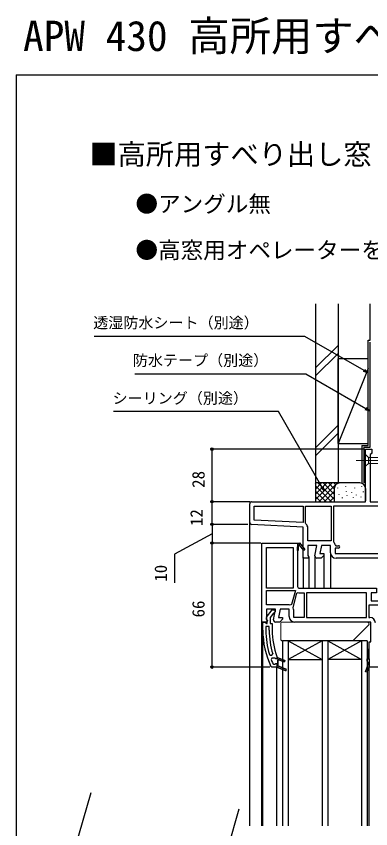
# Model space of a CAD drawing. Units: millimetres, scale not verified. Extents: x -525 to 525, y -783 to 779.
# Drawn here: x -525 to -336.6, y 346.1 to 778.5 of the extents above; entities that cross this region are included whole.
import ezdxf
from ezdxf.enums import TextEntityAlignment as Align

# ---------------------------------------------------------------- set-up
doc = ezdxf.new("R2010")
doc.units = ezdxf.units.MM
doc.header["$LTSCALE"] = 4
for name, color, linetype in [('0-2_USER1', 3, 'Continuous'), ('0-3_YKK_11', 7, 'Continuous'), ('0-4_YKK_12', 2, 'Continuous'), ('0-7_YKK_D', 6, 'Continuous'), ('0-8_YKK_ZWAK', 7, 'Continuous'), ('0-9_YSS_K', 3, 'Continuous'), ('0-A_YSS_KE', 3, 'Continuous')]:
    doc.layers.add(name, color=color, linetype=linetype)
doc.layers.add('0-5_YKK_13', color=4, linetype='Continuous', lineweight=18)
doc.styles.add('ＭＳ ゴシック', font='')
doc.styles.get('ＭＳ ゴシック').set_extended_font_data('MS Gothic')

msp = doc.modelspace()

# ---------------------------------------------------------------- linework, layer by layer
at = {"layer": '0-3_YKK_11'}
for p, q in [((-400.929, 509.075), (-400.929, 519.126)), ((-375.429, 497.626), (-375.429, 494.126)), ((-375.429, 494.126), (-375.429, 496.126)), ((-374.429, 471.726), (-371.929, 471.726)), ((-337.429, 436.626), (-337.429, 432.626))]:
    msp.add_line(p, q, dxfattribs=at)
for points in [[(-399.929, 520.126), (-339.329, 520.126), (-339.329, 548.126), (-335.929, 548.126), (-335.929, 546.226), (-336.429, 545.726), (-336.929, 545.226), (-336.929, 520.126), (-285.929, 520.126), (-285.929, 518.626), (-273.429, 518.626), (-273.429, 520.126), (-270.929, 520.126), (-270.929, 516.126), (-285.929, 516.126), (-285.929, 464.126), (-287.729, 464.126), (-287.729, 466.126), (-312.429, 466.126), (-312.429, 469.426)], [(-371.052, 508.369), (-371.229, 508.75), (-371.229, 517.726), (-357.529, 517.726)], [(-357.529, 517.726), (-357.529, 499.326), (-370.029, 499.326), (-370.029, 506.158)], [(-311.929, 517.726), (-356.329, 517.726), (-356.329, 498.926), (-356.191, 498.581)], [(-366.214, 491.299), (-365.222, 496.926), (-370.029, 496.926), (-370.029, 491.569), (-369.487, 490.702), (-369.806, 490.126), (-372.429, 490.126), (-372.429, 506.632), (-399.981, 508.076)], [(-394.429, 456.126), (-394.429, 498.126), (-374.563, 498.126), (-374.429, 498.203), (-371.524, 494.785), (-372.134, 494.267), (-374.445, 496.986)], [(-374.823, 497.052), (-375.129, 496.875), (-375.129, 494.126), (-375.429, 494.126), (-375.429, 475.126)], [(-357.929, 493.026), (-357.929, 496.926), (-362.785, 496.926), (-363.56, 492.526), (-361.429, 492.526), (-361.429, 491.626), (-362.929, 490.126), (-365.229, 490.126)], [(-355.542, 497.174), (-355.044, 496.726), (-353.629, 496.726)], [(-353.629, 495.526), (-355.529, 495.526), (-355.529, 492.526), (-311.929, 492.526), (-311.929, 495.526), (-313.829, 495.526)], [(-311.429, 477.826), (-304.329, 477.826), (-304.329, 490.126), (-355.029, 490.126)], [(-392.029, 472.926), (-376.65, 472.926), (-378.655, 465.442), (-379.328, 465.109)], [(-380.429, 465.326), (-392.029, 465.326), (-392.029, 472.926)], [(-377.785, 463.617), (-377.812, 463.952), (-375.801, 471.458), (-375.204, 471.815)], [(-371.929, 471.726), (-371.929, 458.526), (-377.529, 458.526), (-377.529, 462.426)], [(-374.429, 474.126), (-333.429, 474.126), (-333.429, 471.626), (-336.429, 471.626), (-336.429, 467.426), (-318.829, 467.426), (-318.829, 471.626), (-320.429, 471.626), (-320.429, 474.126), (-316.429, 474.126), (-316.429, 433.126)], [(-388.214, 457.299), (-387.222, 462.926), (-392.029, 462.926), (-392.029, 457.569), (-391.487, 456.702), (-391.806, 456.126), (-394.429, 456.126)], [(-379.929, 459.026), (-379.929, 462.926), (-384.785, 462.926), (-385.56, 458.526), (-383.429, 458.526), (-383.429, 457.626), (-384.929, 456.126), (-387.229, 456.126)], [(-318.829, 465.026), (-337.629, 465.026), (-337.629, 458.526), (-337.029, 458.526)], [(-392.016, 458.643), (-388.904, 462.626), (-387.429, 462.626), (-387.429, 461.525), (-387.904, 461.026), (-388.274, 460.834), (-390.029, 458.588), (-390.029, 455.426), (-388.929, 455.426), (-388.929, 451.759)], [(-393.929, 451.759), (-393.929, 456.126), (-392.829, 456.126), (-392.333, 455.689), (-392.035, 455.426), (-391.629, 455.426), (-391.629, 456.826), (-391.829, 457.226)], [(-317.429, 432.126), (-337.618, 432.126), (-338.655, 429.384), (-339.403, 429.667), (-337.929, 433.565), (-337.929, 434.46), (-338.179, 434.893), (-338.429, 435.326), (-338.429, 436.626), (-337.429, 436.626), (-337.429, 445.626), (-336.529, 445.626), (-336.529, 456.126), (-377.029, 456.126)], [(-390.529, 451.759), (-390.529, 453.826), (-392.329, 453.826), (-392.329, 451.759)], [(-390.42, 438.881), (-389.942, 438.526), (-389.105, 438.526), (-388.627, 439.174)], [(-381.681, 431.098), (-385.929, 432.788), (-385.929, 436.265), (-382.477, 434.891), (-382.181, 435.635), (-385.929, 437.126), (-386.429, 437.126), (-386.429, 436.626), (-387.019, 436.551), (-387.503, 436.926), (-387.529, 436.926), (-389.064, 436.926), (-389.533, 436.252)], [(-386.459, 437.744), (-386.429, 437.573), (-386.429, 437.126), (-385.929, 437.126), (-382.181, 435.635), (-382.477, 434.891), (-385.929, 436.265), (-385.929, 432.788), (-381.681, 431.098)], [(-388.634, 434.027), (-388.176, 433.726), (-387.503, 433.726), (-387.019, 434.101), (-386.429, 434.026), (-386.429, 432.126), (-381.977, 430.355), (-386.429, 432.126), (-389.211, 432.126), (-389.664, 432.416)]]:
    msp.add_lwpolyline(points, dxfattribs=at)
for points in [[(-372.429, 509.035), (-398.529, 510.403), (-398.529, 517.726), (-372.429, 517.726)], [(-377.829, 495.726), (-377.829, 474.126), (-392.029, 474.126), (-392.029, 495.726)], [(-370.729, 458.526), (-338.829, 458.526), (-338.829, 471.726), (-370.729, 471.726)]]:
    msp.add_lwpolyline(points, close=True, dxfattribs=at)
for centre, radius, start, end in [((-399.929, 519.126), 1, 90.00001, 179.99999), ((-399.929, 509.075), 1, 180, 266.99997), ((-372.929, 506.158), 2.9, 359.99999, 49.67978), ((-374.607, 497.177), 0.25, 310.35701, 210), ((-357.929, 496.926), 2.4, 5.9378, 43.60284), ((-355.029, 493.026), 2.9, 180.00001, 269.99999), ((-353.629, 496.126), 0.6, 269.99999, 90.00001), ((-365.229, 491.126), 1, 170.00002, 270), ((-374.429, 475.126), 1, 180.00001, 269.99999), ((-374.429, 475.126), 3.4, 256.82613, 269.99998), ((-380.429, 462.426), 2.9, 67.68615, 89.99999), ((-380.429, 462.426), 2.9, 359.99996, 24.25263), ((-391.229, 458.026), 1, 141.91328, 233.13011), ((-377.029, 459.026), 2.9, 180.00001, 269.99999), ((-337.029, 455.626), 2.9, 0.00001, 89.99999), ((-387.229, 457.126), 1, 169.99999, 269.99998), ((-347.929, 451.759), 46, 180.00001, 204.86598), ((-347.929, 451.759), 44.4, 179.99999, 196.86019), ((-347.929, 451.759), 42.6, 179.99999, 197.18277), ((-347.929, 451.759), 41, 179.99999, 199.98888), ((-347.929, 451.759), 44.4, 200.44221, 203.53922), ((-381.829, 430.726), 0.4, 248.30059, 68.30061), ((-381.829, 430.726), 0.4, 248.30059, 68.30061)]:
    msp.add_arc(centre, radius, start, end, dxfattribs=at)
at = {"layer": '0-4_YKK_12'}
for p, q in [((-400.929, 347.626), (-400.929, 509.075)), ((-357.929, 493.036), (-357.929, 474.126)), ((-372.429, 490.636), (-372.429, 474.136)), ((-369.529, 490.636), (-369.529, 474.136)), ((-366.229, 491.136), (-366.229, 474.136)), ((-361.429, 491.843), (-361.429, 474.126)), ((-394.429, 347.626), (-394.429, 456.626)), ((-393.929, 347.626), (-393.929, 451.759)), ((-383.424, 446.126), (-383.429, 347.626)), ((-338.429, 446.126), (-383.424, 446.126)), ((-380.429, 446.126), (-380.429, 347.626)), ((-380.429, 446.126), (-362.429, 436.126)), ((-362.429, 446.126), (-380.429, 436.126)), ((-362.429, 446.126), (-362.429, 347.626)), ((-359.429, 446.126), (-359.429, 347.626)), ((-341.429, 446.126), (-359.429, 436.126)), ((-359.429, 446.126), (-341.429, 436.126)), ((-341.429, 446.126), (-341.429, 347.626)), ((-338.429, 446.126), (-338.429, 347.626)), ((-380.429, 436.126), (-362.429, 436.126)), ((-341.429, 436.126), (-359.429, 436.126)), ((-337.429, 347.626), (-337.429, 432.626)), ((-386.429, 347.626), (-386.429, 432.126)), ((-522.682, 233.984), (-485.263, 365.343)), ((-406.664, 356.551), (-441.091, 235.697))]:
    msp.add_line(p, q, dxfattribs=at)
at = {"layer": '0-5_YKK_13'}
for p, q in [((-339.329, 545.225), (-339.329, 539.025)), ((-339.329, 545.225), (-337.779, 543.675)), ((-344.329, 542.125), (-309.329, 542.125)), ((-339.329, 539.025), (-337.779, 540.575)), ((-319.245, 543.675), (-337.779, 543.675)), ((-337.779, 543.675), (-337.779, 540.575)), ((-337.779, 540.575), (-319.245, 540.575)), ((-384.433, 455.126), (-384.433, 447.126)), ((-383.433, 456.126), (-338.433, 456.126)), ((-345.726, 446.419), (-337.726, 454.419)), ((-346.433, 446.126), (-383.433, 446.126)), ((-338.429, 441.189), (-337.992, 441.626)), ((-338.429, 440.74), (-337.543, 441.626)), ((-338.429, 440.291), (-337.429, 441.291)), ((-338.429, 439.842), (-337.429, 440.842)), ((-338.429, 439.393), (-337.429, 440.393)), ((-338.429, 438.944), (-337.429, 439.944)), ((-338.429, 438.495), (-337.429, 439.495)), ((-338.429, 438.046), (-337.429, 439.046)), ((-338.429, 437.597), (-337.429, 438.597)), ((-338.429, 437.148), (-337.429, 438.148)), ((-338.429, 436.699), (-337.429, 437.699)), ((-338.053, 436.626), (-337.429, 437.25)), ((-337.604, 436.626), (-337.429, 436.801))]:
    msp.add_line(p, q, dxfattribs=at)
msp.add_lwpolyline([(-338.429, 441.626), (-337.429, 441.626), (-337.429, 436.626), (-338.429, 436.626)], close=True, dxfattribs=at)
for centre, start, end in [((-383.433, 455.126), 90, 180), ((-338.433, 455.126), 315, 90), ((-383.433, 447.126), 180, 270), ((-346.433, 447.126), 270, 315)]:
    msp.add_arc(centre, 1, start, end, dxfattribs=at)
at = {"layer": '0-7_YKK_D'}
for p, q in [((-339.829, 548.126), (-421.929, 548.126)), ((-420.929, 520.126), (-420.929, 548.126)), ((-400.929, 520.126), (-421.929, 520.126)), ((-400.929, 520.126), (-421.929, 520.126)), ((-420.929, 508.126), (-420.929, 520.126)), ((-401.938, 508.126), (-421.938, 508.126)), ((-401.929, 508.126), (-421.929, 508.126)), ((-420.938, 508.126), (-420.938, 498.126)), ((-394.929, 498.126), (-421.938, 498.126)), ((-394.929, 498.126), (-421.929, 498.126)), ((-420.929, 432.126), (-420.929, 498.126)), ((-390.211, 432.126), (-421.929, 432.126))]:
    msp.add_line(p, q, dxfattribs=at)
for points in [[(-337.933, 588.711), (-340.141, 589.986), (-371.56, 608.126), (-483.61, 608.126)], [(-336.933, 568.362), (-339.141, 569.637), (-371.163, 588.126), (-461.941, 588.126)], [(-339.799, 590.578), (-337.933, 588.711), (-340.483, 589.394)], [(-361.296, 525.905), (-362.571, 528.113), (-385.672, 568.126), (-473.267, 568.126)], [(-338.799, 570.229), (-336.933, 568.362), (-339.483, 569.046)], [(-361.979, 528.455), (-361.296, 525.905), (-363.162, 527.771)], [(-420.938, 503.126), (-440.929, 492.249), (-440.929, 476.999)]]:
    msp.add_lwpolyline(points, dxfattribs=at)
for centre in [(-420.929, 548.126), (-420.929, 520.126), (-420.929, 520.126), (-420.938, 508.126), (-420.929, 508.126), (-420.938, 498.126), (-420.929, 498.126), (-420.929, 432.126)]:
    msp.add_circle(centre, 0.637, dxfattribs=at)
at = {"layer": '0-8_YKK_ZWAK'}
for q in [(-525, -782.7), (525, 747.3)]:
    msp.add_line((-525, 747.3), q, dxfattribs=at)
at = {"layer": '0-9_YSS_K'}
for p, q in [((-365.929, 591.337), (-353.929, 603.337)), ((-365.929, 587.094), (-353.929, 599.094)), ((-337.929, 596.126), (-353.929, 596.126)), ((-353.929, 551.126), (-353.929, 596.126)), ((-337.929, 591.126), (-353.929, 551.126)), ((-353.929, 560.91), (-365.929, 548.91)), ((-365.929, 544.668), (-353.929, 556.668)), ((-353.929, 551.126), (-337.929, 551.126)), ((-365.929, 530.126), (-365.929, 520.126)), ((-352.929, 530.126), (-365.929, 530.126)), ((-365.929, 521.268), (-357.071, 530.126)), ((-365.929, 524.096), (-359.899, 530.126)), ((-365.929, 526.925), (-362.728, 530.126)), ((-365.929, 529.753), (-365.556, 530.126)), ((-365.929, 528.611), (-357.444, 520.126)), ((-364.615, 530.126), (-355.929, 521.439)), ((-364.243, 520.126), (-354.243, 530.126)), ((-361.787, 530.126), (-355.929, 524.268)), ((-358.958, 530.126), (-355.929, 527.096)), ((-356.13, 530.126), (-355.148, 529.144)), ((-354.101, 527.321), (-354.101, 527.521)), ((-353.301, 530.126), (-353.281, 530.105)), ((-342.329, 530.126), (-352.929, 530.126)), ((-349.762, 528.322), (-349.762, 528.522)), ((-345.088, 527.321), (-345.088, 527.521)), ((-341.246, 528.322), (-341.246, 528.522)), ((-365.929, 525.783), (-360.272, 520.126)), ((-361.414, 520.126), (-355.929, 525.611)), ((-355.929, 527.126), (-355.929, 520.126)), ((-353.433, 523.983), (-353.433, 524.183)), ((-349.428, 525.652), (-349.428, 525.852)), ((-349.094, 523.315), (-349.094, 523.515)), ((-346.635, 525.049), (-346.635, 525.249)), ((-344.087, 523.649), (-344.087, 523.849)), ((-340.415, 525.318), (-340.415, 525.518)), ((-339.329, 527.126), (-339.329, 520.626)), ((-365.929, 522.954), (-363.1, 520.126)), ((-358.586, 520.126), (-355.911, 522.8)), ((-351.603, 522.126), (-351.603, 522.326)), ((-345.674, 522.342), (-345.674, 522.542)), ((-341.58, 522.646), (-341.58, 522.846))]:
    msp.add_line(p, q, dxfattribs=at)
for centre, start, end in [((-352.929, 527.126), 90, 180), ((-342.329, 527.126), 0, 90)]:
    msp.add_arc(centre, 3, start, end, dxfattribs=at)
at = {"layer": '0-A_YSS_KE'}
for p, q in [((-365.929, 625.415), (-365.929, 530.126)), ((-353.929, 625.415), (-353.929, 530.126)), ((-341.329, 550.126), (-341.329, 530.126)), ((-340.329, 549.126), (-340.329, 530.126)), ((-353.929, 530.126), (-365.929, 530.126))]:
    msp.add_line(p, q, dxfattribs=at)
for points in [[(-341.329, 550.126), (-337.929, 550.126), (-337.929, 606.126), (-336.929, 606.126), (-336.929, 625.415)], [(-340.329, 549.126), (-336.929, 549.126), (-336.929, 605.126)]]:
    msp.add_lwpolyline(points, dxfattribs=at)

# ---------------------------------------------------------------- texts
at = {"layer": '0-2_USER1', "style": 'ＭＳ ゴシック'}
for s, height, p in [('APW 430 高所用すべり出し窓\u3000', 16.13, (-521.375, 755.175)), ('■高所用すべり出し窓', 11, (-486.153, 696.26)), ('●アングル無', 8.798, (-461.636, 671.595)), ('●高窓用オペレーターを取付けた場合', 8.798, (-461.636, 647.005))]:
    msp.add_text(s, height=height, dxfattribs=at).set_placement(p, align=Align.BOTTOM_LEFT)
at = {"layer": '0-7_YKK_D', "style": 'ＭＳ ゴシック'}
for s, p in [('透湿防水シート（別途）', (-484.11, 610.717)), ('防水テープ（別途）', (-463.032, 590.717)), ('シーリング（別途）', (-473.813, 570.58))]:
    msp.add_text(s, height=5.865, dxfattribs=at).set_placement(p, align=Align.BOTTOM_LEFT)
for s, p in [('28', (-422.929, 527.555)), ('12', (-423.929, 507.222)), ('10', (-442.929, 477.619)), ('66', (-422.929, 458.581))]:
    msp.add_text(s, height=6.598, rotation=90, dxfattribs=at).set_placement(p, align=Align.BOTTOM_LEFT)

doc.saveas('drawing.dxf')
